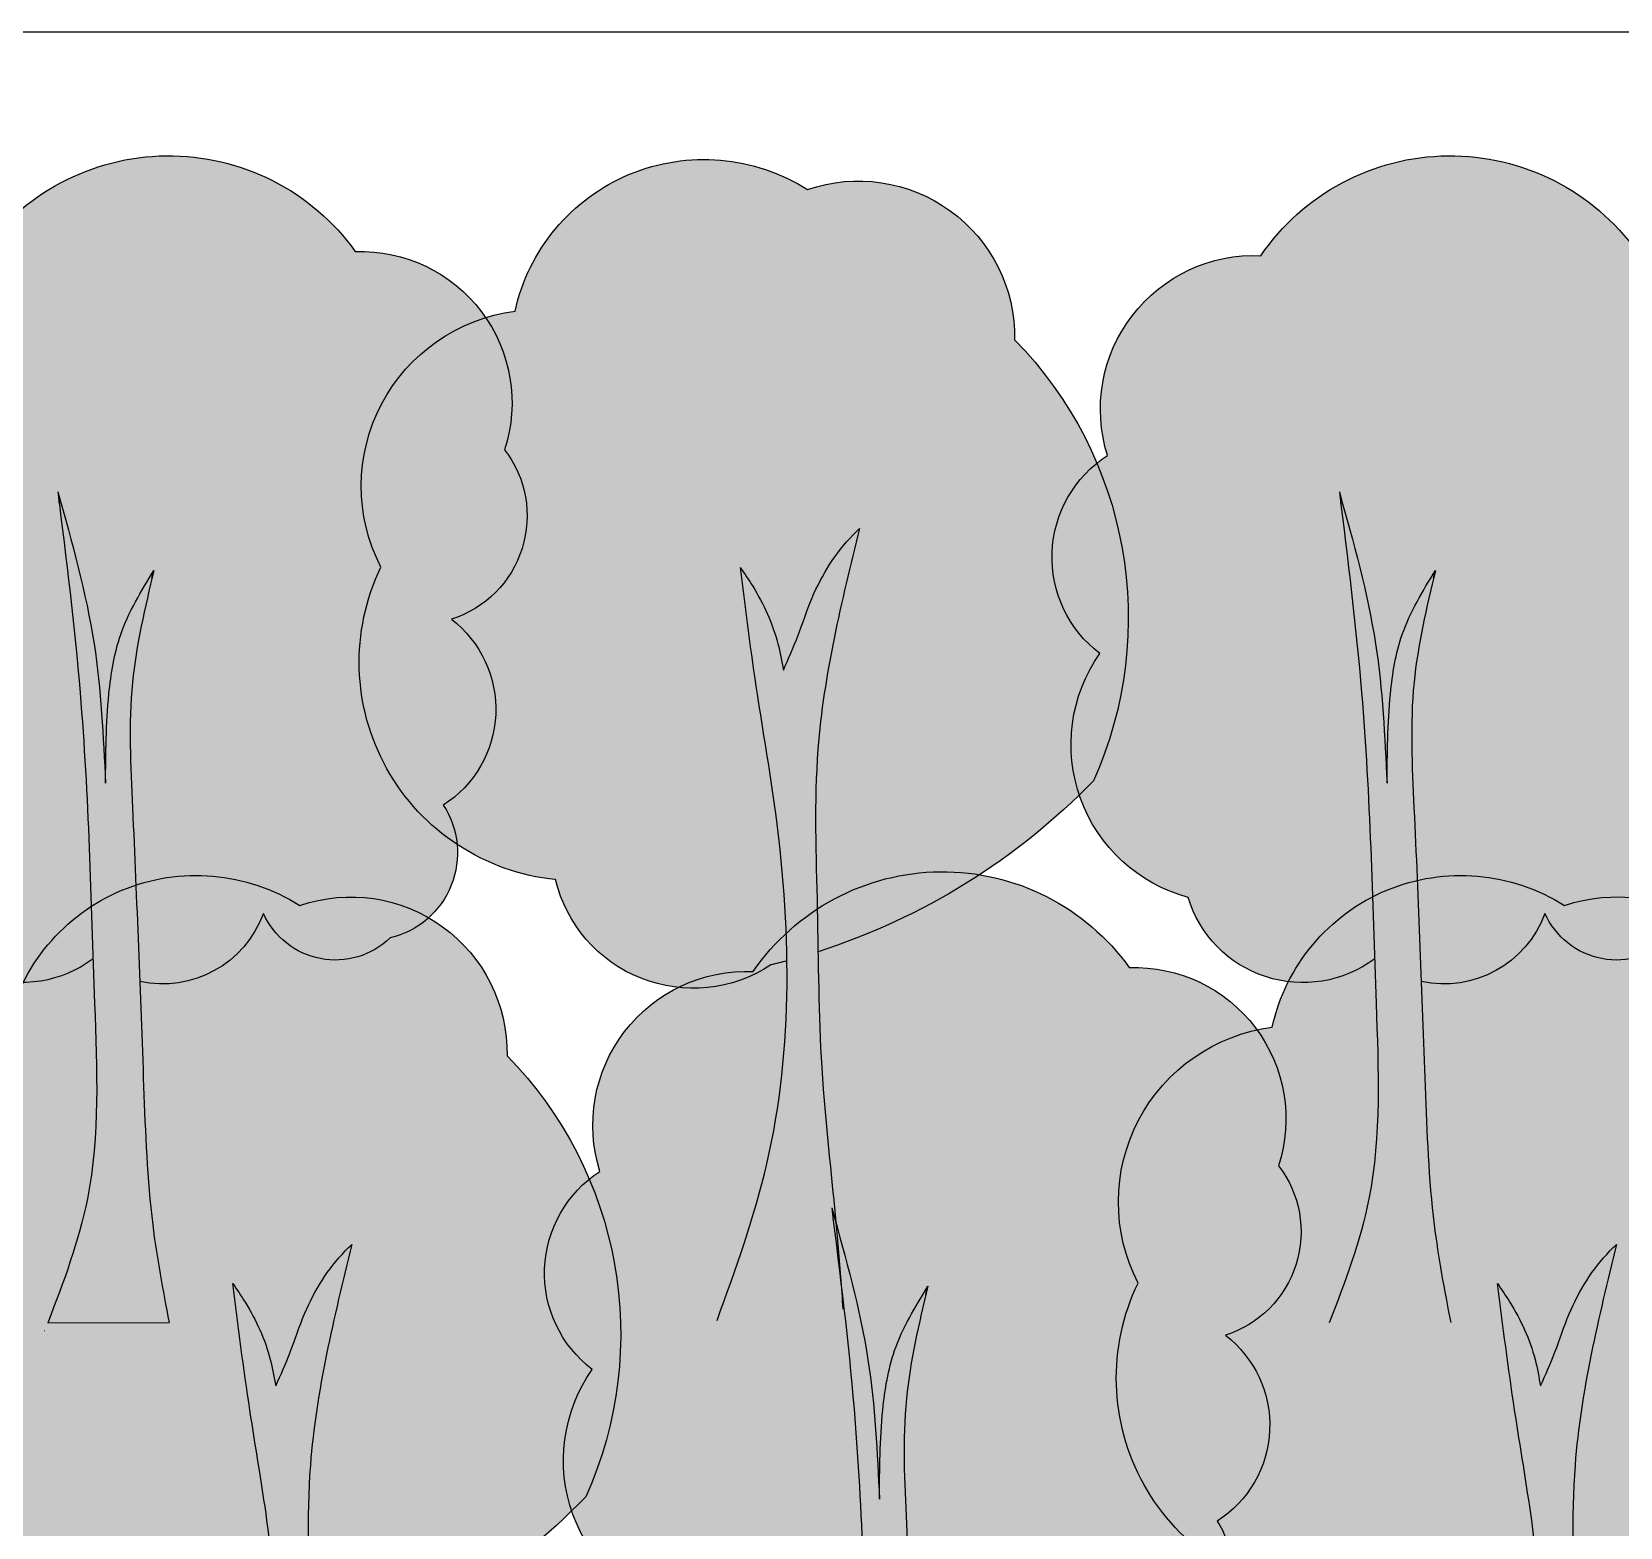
# Model space of a CAD drawing. Header units: millimetres. Extents: x -168 to 2937, y -666 to 1342.
# Drawn here: x 708.37 to 729.72, y 559.84 to 579.95 of the extents above; entities that cross this region are included whole.
import ezdxf

# ---------------------------------------------------------------- set-up
doc = ezdxf.new("R2010")
doc.units = ezdxf.units.MM

msp = doc.modelspace()

# ---------------------------------------------------------------- hatches: boundary and pattern name
h = msp.add_hatch(color=82)
edge = h.paths.add_edge_path()
edge.add_spline(control_points=[(709.19, 567.485), (709.15, 568.685), (709.088, 570.774), (708.828, 572.862), (708.716, 573.763)], knot_values=[0, 0, 0, 0, 2.488764, 4.377171, 4.377171, 4.377171, 4.377171], degree=3, periodic=0)
edge.add_spline(control_points=[(708.716, 573.763), (708.906, 573.086), (709.267, 571.803), (709.328, 570.473), (709.357, 569.845)], knot_values=[0, 0, 0, 0, 2.101943, 3.981989, 3.981989, 3.981989, 3.981989], degree=3, periodic=0)
edge.add_spline(control_points=[(709.357, 569.845), (709.36, 570.245), (709.365, 570.916), (709.524, 571.916), (709.838, 572.429), (710.008, 572.709)], knot_values=[0, 0, 0, 0, 1.203401, 2.016222, 2.989721, 2.989721, 2.989721, 2.989721], degree=3, periodic=0)
edge.add_spline(control_points=[(710.008, 572.709), (709.889, 572.208), (709.639, 571.158), (709.733, 569.294), (709.788, 567.956), (709.817, 567.179)], knot_values=[0, 0, 0, 0, 1.06753, 2.238246, 3.860341, 3.860341, 3.860341, 3.860341], degree=3, periodic=0)
edge.add_arc((710.122, 568.592), 1.446, 257.8355, 339.9128)
edge.add_arc((712.447, 568.527), 1.059, 204.0509, 314.0509)
edge.add_arc((712.916, 568.909), 1.174, 283.1893, 393.1893)
edge.add_arc((713.078, 570.84), 1.527, 302.482, 412.482)
edge.add_arc((713.567, 573.441), 1.458, 287.599, 397.599)
edge.add_arc((712.787, 574.961), 2.036, 341.9772, 451.9772)
edge.add_arc((710.207, 575.198), 3.087, 35.6225, 145.6225)
edge.add_arc((707.57, 574.876), 2.067, 87.5238, 197.5238)
edge.add_arc((706.48, 572.886), 1.626, 122.7822, 232.7822)
edge.add_arc((707.238, 570.366), 2.129, 144.8712, 254.8712)
edge.add_arc((708.225, 568.777), 1.612, 196.8088, 306.7501)
h = msp.add_hatch(color=82)
edge = h.paths.add_edge_path()
edge.add_spline(control_points=[(717.893, 572.747), (717.949, 572.664), (718.164, 572.349), (718.379, 571.883), (718.45, 571.487), (718.471, 571.368)], knot_values=[0, 0, 0, 0, 0.301851, 1.145417, 1.507706, 1.507706, 1.507706, 1.507706], degree=3, periodic=0)
edge.add_spline(control_points=[(718.471, 571.368), (718.538, 571.519), (718.681, 571.837), (718.888, 572.489), (719.195, 572.979), (719.465, 573.244), (719.495, 573.273)], knot_values=[0, 0, 0, 0, 0.493374, 1.044913, 2.052444, 2.177929, 2.177929, 2.177929, 2.177929], degree=3, periodic=0)
edge.add_spline(control_points=[(719.495, 573.273), (719.253, 572.289), (718.84, 570.605), (718.919, 568.681), (718.934, 567.773), (718.938, 567.581)], knot_values=[0, 0, 0, 0, 3.021013, 5.168702, 5.743394, 5.743394, 5.743394, 5.743394], degree=3, periodic=0)
edge.add_arc((716.203, 576.118), 8.965, 287.7625, 315.8902)
edge.add_arc((717.764, 572.069), 5.345, 335.8041, 404.4294)
edge.add_arc((719.481, 575.845), 2.1, 359.0522, 469.0522)
edge.add_arc((717.403, 575.635), 2.6, 57.6103, 167.6103)
edge.add_arc((715.166, 573.842), 2.37, 97.343, 207.343)
edge.add_arc((715.707, 571.474), 2.939, 154.1922, 264.1922)
edge.add_arc((717.258, 568.99), 1.9, 193.3944, 303.3944)
edge.add_arc((716.203, 576.118), 8.965, 283.5554, 284.9737)
edge.add_spline(control_points=[(718.519, 567.458), (718.509, 568.161), (718.403, 569.372), (718.101, 571.112), (717.965, 572.178), (717.893, 572.747)], knot_values=[4.949863, 4.949863, 4.949863, 4.949863, 7.040518, 8.542902, 10.261986, 10.261986, 10.261986, 10.261986], degree=3, periodic=0)
h = msp.add_hatch(color=46)
edge = h.paths.add_edge_path()
edge.add_spline(control_points=[(719.272, 562.771), (719.251, 563.062), (719.173, 564.148), (718.97, 565.746), (718.947, 567.061), (718.938, 567.581)], knot_values=[5.743394, 5.743394, 5.743394, 5.743394, 6.619815, 9.009062, 10.567579, 10.567579, 10.567579, 10.567579], degree=3, periodic=0)
edge.add_arc((716.203, 576.118), 8.965, 287.7625, 315.8902)
edge.add_arc((717.764, 572.069), 5.345, 335.8041, 404.4294)
edge.add_arc((719.481, 575.845), 2.1, 359.0522, 469.0522)
edge.add_arc((717.403, 575.635), 2.6, 57.6103, 167.6103)
edge.add_arc((715.166, 573.842), 2.37, 97.343, 207.343)
edge.add_arc((715.707, 571.474), 2.939, 154.1922, 264.1922)
edge.add_arc((717.258, 568.99), 1.9, 193.3944, 303.3944)
edge.add_arc((716.203, 576.118), 8.965, 283.5554, 284.9737)
edge.add_spline(control_points=[(718.519, 567.458), (718.532, 566.536), (718.395, 564.875), (717.832, 563.318), (717.581, 562.623)], knot_values=[0, 0, 0, 0, 2.741304, 4.949863, 4.949863, 4.949863, 4.949863], degree=3, periodic=0)
edge.add_line((717.581, 562.623), (719.272, 562.771))
edge = h.paths.add_edge_path(flags=17)
edge.add_spline(control_points=[(718.519, 567.458), (718.509, 568.161), (718.403, 569.372), (718.101, 571.112), (717.965, 572.178), (717.893, 572.747)], knot_values=[4.949863, 4.949863, 4.949863, 4.949863, 7.040518, 8.542902, 10.261986, 10.261986, 10.261986, 10.261986], degree=3, periodic=0)
edge.add_spline(control_points=[(717.893, 572.747), (717.949, 572.664), (718.164, 572.349), (718.379, 571.883), (718.45, 571.487), (718.471, 571.368)], knot_values=[0, 0, 0, 0, 0.301851, 1.145417, 1.507706, 1.507706, 1.507706, 1.507706], degree=3, periodic=0)
edge.add_spline(control_points=[(718.471, 571.368), (718.538, 571.519), (718.681, 571.837), (718.888, 572.489), (719.195, 572.979), (719.465, 573.244), (719.495, 573.273)], knot_values=[0, 0, 0, 0, 0.493374, 1.044913, 2.052444, 2.177929, 2.177929, 2.177929, 2.177929], degree=3, periodic=0)
edge.add_spline(control_points=[(719.495, 573.273), (719.253, 572.289), (718.84, 570.605), (718.919, 568.681), (718.934, 567.773), (718.938, 567.581)], knot_values=[0, 0, 0, 0, 3.021013, 5.168702, 5.743394, 5.743394, 5.743394, 5.743394], degree=3, periodic=0)
edge.add_arc((716.203, 576.118), 8.965, 287.7625, 315.8902)
edge.add_arc((717.764, 572.069), 5.345, 335.8041, 404.4294)
edge.add_arc((719.481, 575.845), 2.1, 359.0522, 469.0522)
edge.add_arc((717.403, 575.635), 2.6, 57.6103, 167.6103)
edge.add_arc((715.166, 573.842), 2.37, 97.343, 207.343)
edge.add_arc((715.707, 571.474), 2.939, 154.1922, 264.1922)
edge.add_arc((717.258, 568.99), 1.9, 193.3944, 303.3944)
edge.add_arc((716.203, 576.118), 8.965, 283.5554, 284.9737)
h = msp.add_hatch(color=82)
edge = h.paths.add_edge_path()
edge.add_spline(control_points=[(726.421, 567.485), (726.381, 568.685), (726.319, 570.774), (726.059, 572.862), (725.947, 573.763)], knot_values=[0, 0, 0, 0, 2.488764, 4.377171, 4.377171, 4.377171, 4.377171], degree=3, periodic=0)
edge.add_spline(control_points=[(725.947, 573.763), (726.137, 573.086), (726.498, 571.803), (726.559, 570.473), (726.588, 569.845)], knot_values=[0, 0, 0, 0, 2.101943, 3.981989, 3.981989, 3.981989, 3.981989], degree=3, periodic=0)
edge.add_spline(control_points=[(726.588, 569.845), (726.591, 570.245), (726.596, 570.916), (726.755, 571.916), (727.069, 572.429), (727.239, 572.709)], knot_values=[0, 0, 0, 0, 1.203401, 2.016222, 2.989721, 2.989721, 2.989721, 2.989721], degree=3, periodic=0)
edge.add_spline(control_points=[(727.239, 572.709), (727.12, 572.208), (726.87, 571.158), (726.964, 569.294), (727.019, 567.956), (727.048, 567.179)], knot_values=[0, 0, 0, 0, 1.06753, 2.238246, 3.860341, 3.860341, 3.860341, 3.860341], degree=3, periodic=0)
edge.add_arc((727.353, 568.592), 1.446, 257.8355, 339.9128)
edge.add_arc((729.678, 568.527), 1.059, 204.0509, 314.0509)
edge.add_arc((730.147, 568.909), 1.174, 283.1893, 393.1893)
edge.add_arc((730.309, 570.84), 1.527, 302.482, 412.482)
edge.add_arc((730.798, 573.441), 1.458, 287.599, 397.599)
edge.add_arc((730.018, 574.961), 2.036, 341.9772, 451.9772)
edge.add_arc((727.438, 575.198), 3.087, 35.6225, 145.6225)
edge.add_arc((724.801, 574.876), 2.067, 87.5238, 197.5238)
edge.add_arc((723.711, 572.886), 1.626, 122.7822, 232.7822)
edge.add_arc((724.469, 570.366), 2.129, 144.8712, 254.8712)
edge.add_arc((725.456, 568.777), 1.612, 196.8088, 306.7501)
h = msp.add_hatch(color=46)
edge = h.paths.add_edge_path()
edge.add_spline(control_points=[(709.792, 567.821), (709.77, 568.385), (709.722, 569.51), (709.641, 571.12), (709.872, 572.135), (709.982, 572.6)], knot_values=[0.077867, 0.077867, 0.077867, 0.077867, 1.252841, 2.423557, 3.41322, 3.41322, 3.41322, 3.41322], degree=3, periodic=0)
edge.add_line((709.982, 572.6), (709.998, 572.693))
edge.add_spline(control_points=[(709.998, 572.693), (709.831, 572.418), (709.523, 571.909), (709.365, 570.916), (709.36, 570.245), (709.357, 569.845)], knot_values=[0, 0, 0, 0, 0.662796, 1.227255, 2.06295, 2.06295, 2.06295, 2.06295], degree=3, periodic=0)
edge.add_spline(control_points=[(709.357, 569.845), (709.328, 570.473), (709.267, 571.803), (708.906, 573.086), (708.716, 573.763)], knot_values=[0, 0, 0, 0, 1.880046, 3.981989, 3.981989, 3.981989, 3.981989], degree=3, periodic=0)
edge.add_spline(control_points=[(708.716, 573.763), (708.828, 572.862), (709.074, 570.888), (709.143, 568.912), (709.178, 567.828)], knot_values=[0, 0, 0, 0, 1.888407, 4.139544, 4.139544, 4.139544, 4.139544], degree=3, periodic=0)
edge.add_line((709.178, 567.828), (709.792, 567.821))
h = msp.add_hatch(color=46)
edge = h.paths.add_edge_path()
edge.add_spline(control_points=[(727.023, 567.821), (727.001, 568.385), (726.953, 569.51), (726.872, 571.12), (727.103, 572.135), (727.213, 572.6)], knot_values=[0.077867, 0.077867, 0.077867, 0.077867, 1.252841, 2.423557, 3.41322, 3.41322, 3.41322, 3.41322], degree=3, periodic=0)
edge.add_line((727.213, 572.6), (727.229, 572.693))
edge.add_spline(control_points=[(727.229, 572.693), (727.062, 572.418), (726.754, 571.909), (726.596, 570.916), (726.591, 570.245), (726.588, 569.845)], knot_values=[0, 0, 0, 0, 0.662796, 1.227255, 2.06295, 2.06295, 2.06295, 2.06295], degree=3, periodic=0)
edge.add_spline(control_points=[(726.588, 569.845), (726.559, 570.473), (726.498, 571.803), (726.137, 573.086), (725.947, 573.763)], knot_values=[0, 0, 0, 0, 1.880046, 3.981989, 3.981989, 3.981989, 3.981989], degree=3, periodic=0)
edge.add_spline(control_points=[(725.947, 573.763), (726.059, 572.862), (726.305, 570.888), (726.374, 568.912), (726.409, 567.828)], knot_values=[0, 0, 0, 0, 1.888407, 4.139544, 4.139544, 4.139544, 4.139544], degree=3, periodic=0)
edge.add_line((726.409, 567.828), (727.023, 567.821))
h = msp.add_hatch(color=82)
edge = h.paths.add_edge_path()
edge.add_spline(control_points=[(711.068, 563.119), (711.124, 563.036), (711.339, 562.72), (711.554, 562.255), (711.625, 561.859), (711.646, 561.74)], knot_values=[0, 0, 0, 0, 0.301851, 1.145417, 1.507706, 1.507706, 1.507706, 1.507706], degree=3, periodic=0)
edge.add_spline(control_points=[(711.646, 561.74), (711.713, 561.89), (711.856, 562.208), (712.063, 562.86), (712.37, 563.351), (712.64, 563.615), (712.67, 563.644)], knot_values=[0, 0, 0, 0, 0.493374, 1.044913, 2.052444, 2.177929, 2.177929, 2.177929, 2.177929], degree=3, periodic=0)
edge.add_spline(control_points=[(712.67, 563.644), (712.428, 562.66), (712.015, 560.976), (712.095, 559.053), (712.11, 558.144), (712.113, 557.952)], knot_values=[0, 0, 0, 0, 3.021013, 5.168702, 5.743394, 5.743394, 5.743394, 5.743394], degree=3, periodic=0)
edge.add_arc((709.378, 566.49), 8.965, 287.7625, 315.8902)
edge.add_arc((710.939, 562.441), 5.345, 335.8041, 404.4294)
edge.add_arc((712.656, 566.217), 2.1, 359.0522, 469.0522)
edge.add_arc((710.578, 566.006), 2.6, 57.6103, 167.6103)
edge.add_arc((708.341, 564.214), 2.37, 97.343, 207.343)
edge.add_arc((708.882, 561.845), 2.939, 154.1922, 264.1922)
edge.add_arc((710.433, 559.361), 1.9, 193.3944, 303.3944)
edge.add_arc((709.378, 566.49), 8.965, 283.5554, 284.9737)
edge.add_spline(control_points=[(711.694, 557.829), (711.684, 558.533), (711.578, 559.744), (711.276, 561.484), (711.14, 562.55), (711.068, 563.119)], knot_values=[4.949863, 4.949863, 4.949863, 4.949863, 7.040518, 8.542902, 10.261986, 10.261986, 10.261986, 10.261986], degree=3, periodic=0)
h = msp.add_hatch(color=46)
edge = h.paths.add_edge_path()
edge.add_spline(control_points=[(712.447, 553.142), (712.426, 553.434), (712.348, 554.519), (712.145, 556.118), (712.122, 557.432), (712.113, 557.952)], knot_values=[5.743394, 5.743394, 5.743394, 5.743394, 6.619815, 9.009062, 10.567579, 10.567579, 10.567579, 10.567579], degree=3, periodic=0)
edge.add_arc((709.378, 566.49), 8.965, 287.7625, 315.8902)
edge.add_arc((710.939, 562.441), 5.345, 335.8041, 404.4294)
edge.add_arc((712.656, 566.217), 2.1, 359.0522, 469.0522)
edge.add_arc((710.578, 566.006), 2.6, 57.6103, 167.6103)
edge.add_arc((708.341, 564.214), 2.37, 97.343, 207.343)
edge.add_arc((708.882, 561.845), 2.939, 154.1922, 264.1922)
edge.add_arc((710.433, 559.361), 1.9, 193.3944, 303.3944)
edge.add_arc((709.378, 566.49), 8.965, 283.5554, 284.9737)
edge.add_spline(control_points=[(711.694, 557.829), (711.707, 556.907), (711.57, 555.247), (711.007, 553.689), (710.756, 552.995)], knot_values=[0, 0, 0, 0, 2.741304, 4.949863, 4.949863, 4.949863, 4.949863], degree=3, periodic=0)
edge.add_line((710.756, 552.995), (712.447, 553.142))
edge = h.paths.add_edge_path(flags=17)
edge.add_spline(control_points=[(711.694, 557.829), (711.684, 558.533), (711.578, 559.744), (711.276, 561.484), (711.14, 562.55), (711.068, 563.119)], knot_values=[4.949863, 4.949863, 4.949863, 4.949863, 7.040518, 8.542902, 10.261986, 10.261986, 10.261986, 10.261986], degree=3, periodic=0)
edge.add_spline(control_points=[(711.068, 563.119), (711.124, 563.036), (711.339, 562.72), (711.554, 562.255), (711.625, 561.859), (711.646, 561.74)], knot_values=[0, 0, 0, 0, 0.301851, 1.145417, 1.507706, 1.507706, 1.507706, 1.507706], degree=3, periodic=0)
edge.add_spline(control_points=[(711.646, 561.74), (711.713, 561.89), (711.856, 562.208), (712.063, 562.86), (712.37, 563.351), (712.64, 563.615), (712.67, 563.644)], knot_values=[0, 0, 0, 0, 0.493374, 1.044913, 2.052444, 2.177929, 2.177929, 2.177929, 2.177929], degree=3, periodic=0)
edge.add_spline(control_points=[(712.67, 563.644), (712.428, 562.66), (712.015, 560.976), (712.095, 559.053), (712.11, 558.144), (712.113, 557.952)], knot_values=[0, 0, 0, 0, 3.021013, 5.168702, 5.743394, 5.743394, 5.743394, 5.743394], degree=3, periodic=0)
edge.add_arc((709.378, 566.49), 8.965, 287.7625, 315.8902)
edge.add_arc((710.939, 562.441), 5.345, 335.8041, 404.4294)
edge.add_arc((712.656, 566.217), 2.1, 359.0522, 469.0522)
edge.add_arc((710.578, 566.006), 2.6, 57.6103, 167.6103)
edge.add_arc((708.341, 564.214), 2.37, 97.343, 207.343)
edge.add_arc((708.882, 561.845), 2.939, 154.1922, 264.1922)
edge.add_arc((710.433, 559.361), 1.9, 193.3944, 303.3944)
edge.add_arc((709.378, 566.49), 8.965, 283.5554, 284.9737)
h = msp.add_hatch(color=82)
edge = h.paths.add_edge_path()
edge.add_spline(control_points=[(719.596, 557.857), (719.556, 559.057), (719.494, 561.146), (719.234, 563.234), (719.122, 564.135)], knot_values=[0, 0, 0, 0, 2.488764, 4.377171, 4.377171, 4.377171, 4.377171], degree=3, periodic=0)
edge.add_spline(control_points=[(719.122, 564.135), (719.312, 563.458), (719.673, 562.175), (719.734, 560.844), (719.763, 560.216)], knot_values=[0, 0, 0, 0, 2.101943, 3.981989, 3.981989, 3.981989, 3.981989], degree=3, periodic=0)
edge.add_spline(control_points=[(719.763, 560.216), (719.766, 560.617), (719.771, 561.288), (719.93, 562.287), (720.244, 562.801), (720.414, 563.081)], knot_values=[0, 0, 0, 0, 1.203401, 2.016222, 2.989721, 2.989721, 2.989721, 2.989721], degree=3, periodic=0)
edge.add_spline(control_points=[(720.414, 563.081), (720.295, 562.58), (720.045, 561.529), (720.139, 559.665), (720.194, 558.327), (720.223, 557.55)], knot_values=[0, 0, 0, 0, 1.06753, 2.238246, 3.860341, 3.860341, 3.860341, 3.860341], degree=3, periodic=0)
edge.add_arc((720.528, 558.964), 1.446, 257.8355, 339.9128)
edge.add_arc((722.853, 558.899), 1.059, 204.0509, 314.0509)
edge.add_arc((723.322, 559.28), 1.174, 283.1893, 393.1893)
edge.add_arc((723.484, 561.211), 1.527, 302.482, 412.482)
edge.add_arc((723.973, 563.813), 1.458, 287.599, 397.599)
edge.add_arc((723.193, 565.333), 2.036, 341.9772, 451.9772)
edge.add_arc((720.613, 565.57), 3.087, 35.6225, 145.6225)
edge.add_arc((717.976, 565.248), 2.067, 87.5238, 197.5238)
edge.add_arc((716.886, 563.258), 1.626, 122.7822, 232.7822)
edge.add_arc((717.644, 560.738), 2.129, 144.8712, 254.8712)
edge.add_arc((718.631, 559.148), 1.612, 196.8088, 306.7501)
h = msp.add_hatch(color=82)
edge = h.paths.add_edge_path()
edge.add_spline(control_points=[(728.073, 563.119), (728.13, 563.036), (728.345, 562.72), (728.56, 562.255), (728.631, 561.859), (728.652, 561.74)], knot_values=[0, 0, 0, 0, 0.301851, 1.145417, 1.507706, 1.507706, 1.507706, 1.507706], degree=3, periodic=0)
edge.add_spline(control_points=[(728.652, 561.74), (728.719, 561.89), (728.861, 562.208), (729.068, 562.86), (729.376, 563.351), (729.645, 563.615), (729.675, 563.644)], knot_values=[0, 0, 0, 0, 0.493374, 1.044913, 2.052444, 2.177929, 2.177929, 2.177929, 2.177929], degree=3, periodic=0)
edge.add_spline(control_points=[(729.675, 563.644), (729.434, 562.66), (729.02, 560.976), (729.1, 559.053), (729.115, 558.144), (729.118, 557.952)], knot_values=[0, 0, 0, 0, 3.021013, 5.168702, 5.743394, 5.743394, 5.743394, 5.743394], degree=3, periodic=0)
edge.add_arc((726.383, 566.49), 8.965, 287.7625, 315.8902)
edge.add_arc((727.945, 562.441), 5.345, 335.8041, 404.4294)
edge.add_arc((729.662, 566.217), 2.1, 359.0522, 469.0522)
edge.add_arc((727.583, 566.006), 2.6, 57.6103, 167.6103)
edge.add_arc((725.347, 564.214), 2.37, 97.343, 207.343)
edge.add_arc((725.887, 561.845), 2.939, 154.1922, 264.1922)
edge.add_arc((727.439, 559.361), 1.9, 193.3944, 303.3944)
edge.add_arc((726.383, 566.49), 8.965, 283.5554, 284.9737)
edge.add_spline(control_points=[(728.7, 557.829), (728.69, 558.533), (728.584, 559.744), (728.281, 561.484), (728.146, 562.55), (728.073, 563.119)], knot_values=[4.949863, 4.949863, 4.949863, 4.949863, 7.040518, 8.542902, 10.261986, 10.261986, 10.261986, 10.261986], degree=3, periodic=0)
h = msp.add_hatch(color=46)
edge = h.paths.add_edge_path()
edge.add_spline(control_points=[(729.453, 553.142), (729.432, 553.434), (729.353, 554.519), (729.151, 556.118), (729.127, 557.432), (729.118, 557.952)], knot_values=[5.743394, 5.743394, 5.743394, 5.743394, 6.619815, 9.009062, 10.567579, 10.567579, 10.567579, 10.567579], degree=3, periodic=0)
edge.add_arc((726.383, 566.49), 8.965, 287.7625, 315.8902)
edge.add_arc((727.945, 562.441), 5.345, 335.8041, 404.4294)
edge.add_arc((729.662, 566.217), 2.1, 359.0522, 469.0522)
edge.add_arc((727.583, 566.006), 2.6, 57.6103, 167.6103)
edge.add_arc((725.347, 564.214), 2.37, 97.343, 207.343)
edge.add_arc((725.887, 561.845), 2.939, 154.1922, 264.1922)
edge.add_arc((727.439, 559.361), 1.9, 193.3944, 303.3944)
edge.add_arc((726.383, 566.49), 8.965, 283.5554, 284.9737)
edge.add_spline(control_points=[(728.7, 557.829), (728.713, 556.907), (728.575, 555.247), (728.013, 553.689), (727.762, 552.995)], knot_values=[0, 0, 0, 0, 2.741304, 4.949863, 4.949863, 4.949863, 4.949863], degree=3, periodic=0)
edge.add_line((727.762, 552.995), (729.453, 553.142))
edge = h.paths.add_edge_path(flags=17)
edge.add_spline(control_points=[(728.7, 557.829), (728.69, 558.533), (728.584, 559.744), (728.281, 561.484), (728.146, 562.55), (728.073, 563.119)], knot_values=[4.949863, 4.949863, 4.949863, 4.949863, 7.040518, 8.542902, 10.261986, 10.261986, 10.261986, 10.261986], degree=3, periodic=0)
edge.add_spline(control_points=[(728.073, 563.119), (728.13, 563.036), (728.345, 562.72), (728.56, 562.255), (728.631, 561.859), (728.652, 561.74)], knot_values=[0, 0, 0, 0, 0.301851, 1.145417, 1.507706, 1.507706, 1.507706, 1.507706], degree=3, periodic=0)
edge.add_spline(control_points=[(728.652, 561.74), (728.719, 561.89), (728.861, 562.208), (729.068, 562.86), (729.376, 563.351), (729.645, 563.615), (729.675, 563.644)], knot_values=[0, 0, 0, 0, 0.493374, 1.044913, 2.052444, 2.177929, 2.177929, 2.177929, 2.177929], degree=3, periodic=0)
edge.add_spline(control_points=[(729.675, 563.644), (729.434, 562.66), (729.02, 560.976), (729.1, 559.053), (729.115, 558.144), (729.118, 557.952)], knot_values=[0, 0, 0, 0, 3.021013, 5.168702, 5.743394, 5.743394, 5.743394, 5.743394], degree=3, periodic=0)
edge.add_arc((726.383, 566.49), 8.965, 287.7625, 315.8902)
edge.add_arc((727.945, 562.441), 5.345, 335.8041, 404.4294)
edge.add_arc((729.662, 566.217), 2.1, 359.0522, 469.0522)
edge.add_arc((727.583, 566.006), 2.6, 57.6103, 167.6103)
edge.add_arc((725.347, 564.214), 2.37, 97.343, 207.343)
edge.add_arc((725.887, 561.845), 2.939, 154.1922, 264.1922)
edge.add_arc((727.439, 559.361), 1.9, 193.3944, 303.3944)
edge.add_arc((726.383, 566.49), 8.965, 283.5554, 284.9737)
h = msp.add_hatch(color=46)
edge = h.paths.add_edge_path()
edge.add_line((709.792, 567.821), (709.178, 567.828))
edge.add_spline(control_points=[(709.178, 567.828), (709.182, 567.714), (709.186, 567.6), (709.19, 567.485)], knot_values=[4.139544, 4.139544, 4.139544, 4.139544, 4.377171, 4.377171, 4.377171, 4.377171], degree=3, periodic=0)
edge.add_spline(control_points=[(709.19, 567.485), (709.192, 567.404), (709.195, 567.323), (709.198, 567.242)], knot_values=[4.377171, 4.377171, 4.377171, 4.377171, 4.545079, 4.545079, 4.545079, 4.545079], degree=3, periodic=0)
edge.add_line((709.198, 567.242), (709.792, 567.821))
edge = h.paths.add_edge_path()
edge.add_spline(control_points=[(709.817, 567.179), (709.809, 567.393), (709.801, 567.607), (709.792, 567.821)], knot_values=[3.41322, 3.41322, 3.41322, 3.41322, 3.860341, 3.860341, 3.860341, 3.860341], degree=3, periodic=0)
edge.add_line((709.792, 567.821), (709.198, 567.242))
edge.add_spline(control_points=[(709.198, 567.242), (709.198, 567.238), (709.198, 567.235), (709.198, 567.231)], knot_values=[4.545079, 4.545079, 4.545079, 4.545079, 4.552356, 4.552356, 4.552356, 4.552356], degree=3, periodic=0)
edge.add_line((709.198, 567.231), (709.817, 567.179))
edge = h.paths.add_edge_path()
edge.add_line((709.817, 567.179), (709.198, 567.231))
edge.add_spline(control_points=[(709.198, 567.231), (709.2, 567.166), (709.203, 567.1), (709.205, 567.034)], knot_values=[4.552356, 4.552356, 4.552356, 4.552356, 4.68879, 4.68879, 4.68879, 4.68879], degree=3, periodic=0)
edge.add_line((709.205, 567.034), (709.824, 567.006))
edge.add_spline(control_points=[(709.824, 567.006), (709.822, 567.063), (709.82, 567.121), (709.817, 567.179)], knot_values=[3.860341, 3.860341, 3.860341, 3.860341, 3.980934, 3.980934, 3.980934, 3.980934], degree=3, periodic=0)
h = msp.add_hatch(color=46)
edge = h.paths.add_edge_path()
edge.add_line((727.023, 567.821), (726.409, 567.828))
edge.add_spline(control_points=[(726.409, 567.828), (726.413, 567.714), (726.417, 567.6), (726.421, 567.485)], knot_values=[4.139544, 4.139544, 4.139544, 4.139544, 4.377171, 4.377171, 4.377171, 4.377171], degree=3, periodic=0)
edge.add_spline(control_points=[(726.421, 567.485), (726.423, 567.404), (726.426, 567.323), (726.429, 567.242)], knot_values=[4.377171, 4.377171, 4.377171, 4.377171, 4.545079, 4.545079, 4.545079, 4.545079], degree=3, periodic=0)
edge.add_line((726.429, 567.242), (727.023, 567.821))
edge = h.paths.add_edge_path()
edge.add_spline(control_points=[(727.048, 567.179), (727.04, 567.393), (727.032, 567.607), (727.023, 567.821)], knot_values=[3.41322, 3.41322, 3.41322, 3.41322, 3.860341, 3.860341, 3.860341, 3.860341], degree=3, periodic=0)
edge.add_line((727.023, 567.821), (726.429, 567.242))
edge.add_spline(control_points=[(726.429, 567.242), (726.429, 567.238), (726.429, 567.235), (726.429, 567.231)], knot_values=[4.545079, 4.545079, 4.545079, 4.545079, 4.552356, 4.552356, 4.552356, 4.552356], degree=3, periodic=0)
edge.add_line((726.429, 567.231), (727.048, 567.179))
edge = h.paths.add_edge_path()
edge.add_line((727.048, 567.179), (726.429, 567.231))
edge.add_spline(control_points=[(726.429, 567.231), (726.431, 567.166), (726.434, 567.1), (726.436, 567.034)], knot_values=[4.552356, 4.552356, 4.552356, 4.552356, 4.68879, 4.68879, 4.68879, 4.68879], degree=3, periodic=0)
edge.add_line((726.436, 567.034), (727.055, 567.006))
edge.add_spline(control_points=[(727.055, 567.006), (727.053, 567.063), (727.05, 567.121), (727.048, 567.179)], knot_values=[3.860341, 3.860341, 3.860341, 3.860341, 3.980934, 3.980934, 3.980934, 3.980934], degree=3, periodic=0)
h = msp.add_hatch(color=46)
edge = h.paths.add_edge_path()
edge.add_spline(control_points=[(710.213, 562.595), (710.128, 563.031), (709.931, 564.079), (709.877, 565.56), (709.84, 566.593), (709.824, 567.006)], knot_values=[3.980934, 3.980934, 3.980934, 3.980934, 4.904631, 6.199882, 7.060459, 7.060459, 7.060459, 7.060459], degree=3, periodic=0)
edge.add_line((709.824, 567.006), (709.205, 567.034))
edge.add_spline(control_points=[(709.205, 567.034), (709.207, 566.983), (709.24, 566.051), (709.309, 564.515), (708.793, 563.139), (708.58, 562.589)], knot_values=[4.68879, 4.68879, 4.68879, 4.68879, 4.79327, 6.616532, 7.833899, 7.833899, 7.833899, 7.833899], degree=3, periodic=0)
edge.add_line((708.58, 562.589), (710.213, 562.595))
h = msp.add_hatch(color=46)
edge = h.paths.add_edge_path()
edge.add_spline(control_points=[(727.444, 562.595), (727.359, 563.031), (727.162, 564.079), (727.108, 565.56), (727.07, 566.593), (727.055, 567.006)], knot_values=[3.980934, 3.980934, 3.980934, 3.980934, 4.904631, 6.199882, 7.060459, 7.060459, 7.060459, 7.060459], degree=3, periodic=0)
edge.add_line((727.055, 567.006), (726.436, 567.034))
edge.add_spline(control_points=[(726.436, 567.034), (726.438, 566.983), (726.471, 566.051), (726.54, 564.515), (726.024, 563.139), (725.811, 562.589)], knot_values=[4.68879, 4.68879, 4.68879, 4.68879, 4.79327, 6.616532, 7.833899, 7.833899, 7.833899, 7.833899], degree=3, periodic=0)
edge.add_line((725.811, 562.589), (727.444, 562.595))
h = msp.add_hatch(color=46)
edge = h.paths.add_edge_path()
edge.add_spline(control_points=[(720.198, 558.193), (720.176, 558.756), (720.128, 559.881), (720.047, 561.492), (720.278, 562.507), (720.388, 562.971)], knot_values=[0.077867, 0.077867, 0.077867, 0.077867, 1.252841, 2.423557, 3.41322, 3.41322, 3.41322, 3.41322], degree=3, periodic=0)
edge.add_line((720.388, 562.971), (720.404, 563.064))
edge.add_spline(control_points=[(720.404, 563.064), (720.237, 562.79), (719.929, 562.281), (719.771, 561.288), (719.766, 560.617), (719.763, 560.216)], knot_values=[0, 0, 0, 0, 0.662796, 1.227255, 2.06295, 2.06295, 2.06295, 2.06295], degree=3, periodic=0)
edge.add_spline(control_points=[(719.763, 560.216), (719.734, 560.844), (719.673, 562.175), (719.312, 563.458), (719.122, 564.135)], knot_values=[0, 0, 0, 0, 1.880046, 3.981989, 3.981989, 3.981989, 3.981989], degree=3, periodic=0)
edge.add_spline(control_points=[(719.122, 564.135), (719.234, 563.234), (719.48, 561.259), (719.549, 559.284), (719.584, 558.2)], knot_values=[0, 0, 0, 0, 1.888407, 4.139544, 4.139544, 4.139544, 4.139544], degree=3, periodic=0)
edge.add_line((719.584, 558.2), (720.198, 558.193))

# ---------------------------------------------------------------- linework, layer by layer
for p, q in [((696.47, 579.952), (777.929, 579.952)), ((708.735, 573.612), (708.731, 573.713)), ((725.966, 573.612), (725.961, 573.713)), ((709.982, 572.6), (709.998, 572.693)), ((727.213, 572.6), (727.229, 572.693)), ((719.141, 563.984), (719.137, 564.084)), ((720.388, 562.971), (720.404, 563.064)), ((708.58, 562.589), (710.213, 562.595))]:
    msp.add_line(p, q)
for points in [[(709.191, 567.486, -0.520567), (706.682, 568.311, -0.520567), (705.496, 571.591, -0.520567), (705.599, 574.254, -0.520567), (707.66, 576.941, -0.520567), (712.716, 576.996, -0.520567), (714.723, 574.331, -0.520567), (714.008, 572.051, -0.520567), (713.898, 569.552, -0.520567), (713.184, 567.766, -0.520567), (711.48, 568.096, -0.374269), (709.817, 567.179, -0.374269)], [(718.519, 567.458, -0.006189), (718.304, 567.403, -0.520567), (715.409, 568.55, -0.520567), (713.061, 572.753, -0.520567), (714.863, 576.193, -0.520567), (718.796, 577.83, -0.520567), (721.581, 575.811, -0.308717), (722.64, 569.878, -0.12335), (718.938, 567.581, -0.12335)], [(726.422, 567.486, -0.520567), (723.913, 568.311, -0.520567), (722.727, 571.591, -0.520567), (722.83, 574.254, -0.520567), (724.891, 576.941, -0.520567), (729.947, 576.996, -0.520567), (731.954, 574.331, -0.520567), (731.239, 572.051, -0.520567), (731.129, 569.552, -0.520567), (730.415, 567.766, -0.520567), (728.711, 568.096, -0.374269), (727.048, 567.179, -0.374269)], [(711.694, 557.829, -0.006189), (711.479, 557.775, -0.520567), (708.584, 558.921, -0.520567), (706.236, 563.125, -0.520567), (708.038, 566.564, -0.520567), (711.971, 568.202, -0.520567), (714.756, 566.182, -0.308717), (715.815, 560.25, -0.12335), (712.113, 557.952, -0.12335)], [(719.597, 557.858, -0.520567), (717.088, 558.682, -0.520567), (715.902, 561.963, -0.520567), (716.005, 564.625, -0.520567), (718.066, 567.313, -0.520567), (723.122, 567.367, -0.520567), (725.129, 564.703, -0.520567), (724.414, 562.423, -0.520567), (724.304, 559.923, -0.520567), (723.59, 558.138, -0.520567), (721.886, 558.467, -0.374269), (720.223, 557.55, -0.374269)], [(728.7, 557.829, -0.006189), (728.485, 557.775, -0.520567), (725.59, 558.921, -0.520567), (723.241, 563.125, -0.520567), (725.044, 566.564, -0.520567), (728.976, 568.202, -0.520567), (731.762, 566.182, -0.308717), (732.82, 560.25, -0.12335), (729.118, 557.952, -0.12335)]]:
    msp.add_lwpolyline(points, format="xyb")
for points, knots in [([(708.716, 573.763), (708.828, 572.862), (709.113, 570.576), (709.177, 567.418), (709.309, 564.515), (708.793, 563.139), (708.58, 562.589)], [0, 0, 0, 0, 1.888407, 4.79327, 6.616532, 7.833899, 7.833899, 7.833899, 7.833899]), ([(725.947, 573.763), (726.059, 572.862), (726.344, 570.576), (726.408, 567.418), (726.54, 564.515), (726.024, 563.139), (725.811, 562.589)], [0, 0, 0, 0, 1.888407, 4.79327, 6.616532, 7.833899, 7.833899, 7.833899, 7.833899]), ([(710.008, 572.709), (709.889, 572.208), (709.639, 571.158), (709.757, 568.82), (709.847, 566.399), (709.931, 564.079), (710.128, 563.031), (710.213, 562.595)], [0, 0, 0, 0, 1.06753, 2.238246, 4.841511, 6.136762, 7.060459, 7.060459, 7.060459, 7.060459]), ([(727.239, 572.709), (727.12, 572.208), (726.87, 571.158), (726.988, 568.82), (727.078, 566.399), (727.162, 564.079), (727.359, 563.031), (727.444, 562.595)], [0, 0, 0, 0, 1.06753, 2.238246, 4.841511, 6.136762, 7.060459, 7.060459, 7.060459, 7.060459]), ([(719.122, 564.135), (719.234, 563.234), (719.519, 560.947), (719.583, 557.789), (719.715, 554.887), (719.199, 553.511), (718.986, 552.961)], [0, 0, 0, 0, 1.888407, 4.79327, 6.616532, 7.833899, 7.833899, 7.833899, 7.833899]), ([(720.414, 563.081), (720.295, 562.58), (720.045, 561.529), (720.163, 559.191), (720.253, 556.77), (720.337, 554.45), (720.534, 553.403), (720.619, 552.967)], [0, 0, 0, 0, 1.06753, 2.238246, 4.841511, 6.136762, 7.060459, 7.060459, 7.060459, 7.060459])]:
    msp.add_open_spline(points, degree=3, knots=knots)
for points in [[(708.716, 573.763), (709.203, 571.719), (709.357, 569.845)], [(725.947, 573.763), (726.434, 571.719), (726.588, 569.845)], [(718.471, 571.368), (718.664, 571.822), (718.858, 572.339), (719.406, 573.184), (719.495, 573.273)], [(719.495, 573.273), (718.936, 570.304), (718.927, 568.156), (718.987, 566.024), (719.205, 563.645), (719.272, 562.771)], [(709.357, 569.845), (709.403, 571.047), (709.561, 571.845), (710.008, 572.709)], [(717.581, 562.623), (718.249, 564.728), (718.353, 569.559), (718.123, 571.044), (717.893, 572.747)], [(717.893, 572.747), (718.059, 572.495), (718.398, 571.723), (718.471, 571.368)], [(726.588, 569.845), (726.634, 571.047), (726.792, 571.845), (727.239, 572.709)], [(719.122, 564.135), (719.609, 562.09), (719.763, 560.216)], [(711.646, 561.74), (711.84, 562.194), (712.033, 562.71), (712.581, 563.556), (712.67, 563.644)], [(712.67, 563.644), (712.111, 560.676), (712.102, 558.528), (712.162, 556.396), (712.38, 554.016), (712.447, 553.142)], [(728.652, 561.74), (728.845, 562.194), (729.038, 562.71), (729.586, 563.556), (729.675, 563.644)], [(729.675, 563.644), (729.116, 560.676), (729.108, 558.528), (729.168, 556.396), (729.385, 554.016), (729.453, 553.142)], [(710.756, 552.995), (711.424, 555.1), (711.528, 559.931), (711.298, 561.415), (711.068, 563.119)], [(711.068, 563.119), (711.234, 562.867), (711.573, 562.095), (711.646, 561.74)], [(719.763, 560.216), (719.809, 561.419), (719.967, 562.216), (720.414, 563.081)], [(727.762, 552.995), (728.43, 555.1), (728.533, 559.931), (728.304, 561.415), (728.073, 563.119)], [(728.073, 563.119), (728.24, 562.867), (728.579, 562.095), (728.652, 561.74)]]:
    msp.add_spline(points, degree=3)
msp.add_open_spline([(708.537, 562.48), (708.535, 562.48), (708.532, 562.48), (708.53, 562.48)], degree=3)

doc.saveas('drawing.dxf')
